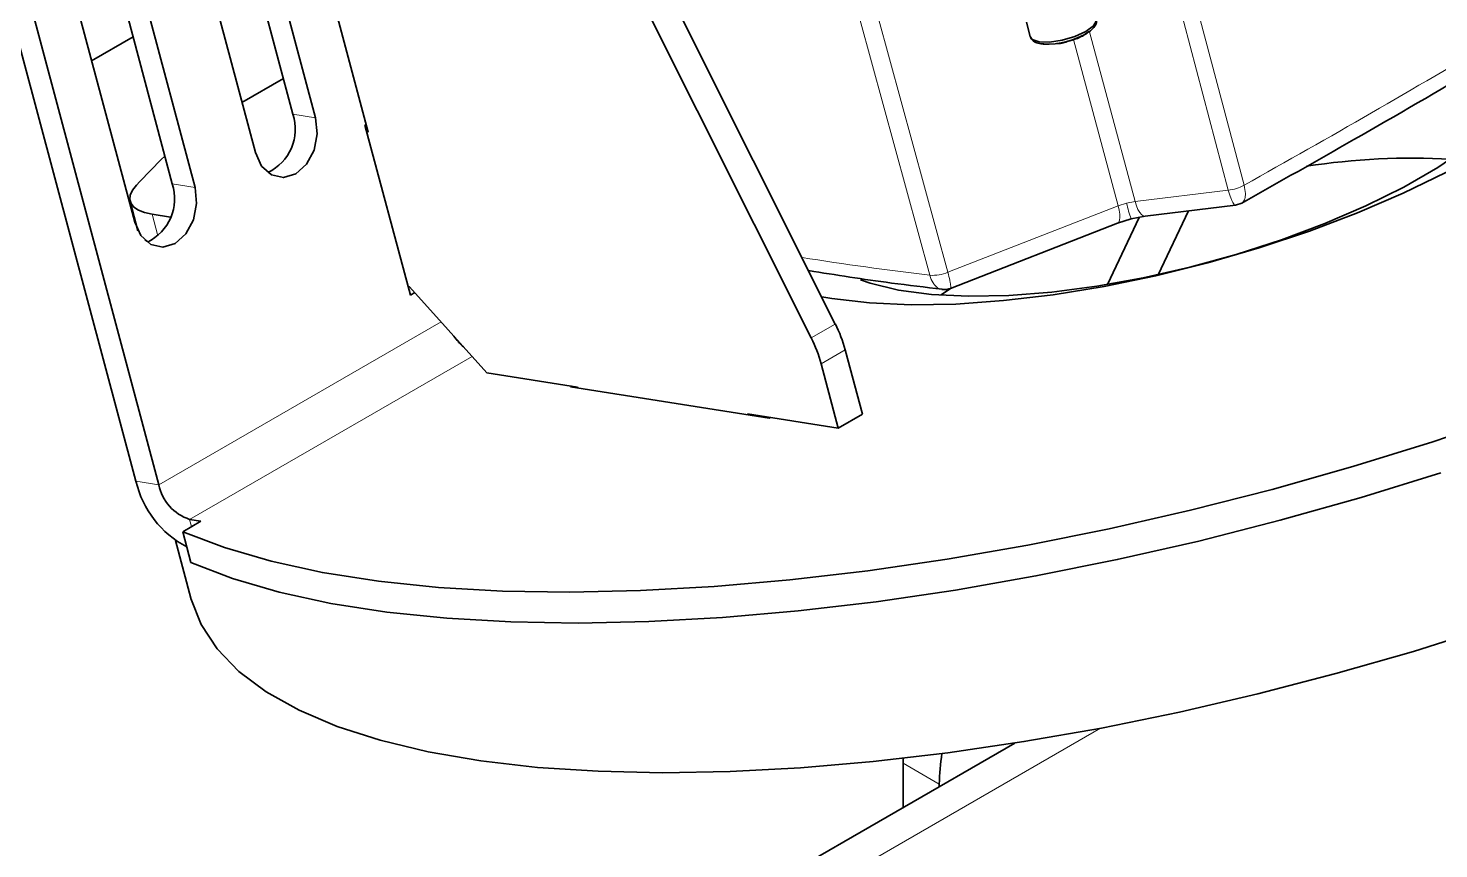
# Paper-space layout 'Blatt1' of a CAD drawing. Header units: millimetres. Extents: x 0 to 1189, y 0 to 841.
# Drawn here: x 835.61 to 852.14, y 634.1 to 643.73 of the extents above; entities that cross this region are included whole.
import ezdxf

# ---------------------------------------------------------------- set-up
doc = ezdxf.new("R2010")
doc.units = ezdxf.units.MM

psp = doc.layouts.new('Blatt1')

# ---------------------------------------------------------------- linework, layer by layer
at = {"color": 7, "linetype": 'Continuous', "lineweight": 35}
for p, q in [((838.379, 653.62), (845.069, 640.258)), ((838.096, 653.457), (844.787, 640.095)), ((836.872, 638.413), (833.341, 651.654)), ((837.138, 638.371), (833.607, 651.612)), ((838.744, 645.697), (839.594, 642.51)), ((838.712, 642.719), (838.049, 645.205)), ((838.978, 642.677), (838.297, 645.231)), ((837.509, 645.128), (838.271, 642.269)), ((836.094, 644.311), (836.857, 641.453)), ((837.298, 641.903), (836.635, 644.389)), ((837.564, 641.861), (836.883, 644.414)), ((847.309, 643.798), (847.354, 643.629)), ((836.352, 643.345), (836.839, 643.626)), ((838.114, 642.858), (838.6, 643.139)), ((839.556, 642.592), (839.57, 642.6)), ((840.088, 640.597), (839.556, 642.592)), ((839.577, 642.512), (839.594, 642.51)), ((836.803, 641.697), (836.895, 641.353)), ((849.761, 641.653), (849.835, 641.677)), ((837.277, 641.513), (837.062, 641.547)), ((848.631, 641.509), (848.26, 640.722)), ((848.538, 641.492), (848.702, 641.523)), ((848.702, 641.523), (849.761, 641.653)), ((849.207, 641.585), (848.854, 640.837)), ((846.418, 640.676), (848.377, 641.44)), ((848.377, 641.44), (848.538, 641.492)), ((840.061, 640.699), (840.078, 640.696)), ((840.078, 640.696), (840.984, 639.685)), ((846.309, 640.602), (846.431, 640.681)), ((840.139, 640.627), (840.088, 640.597)), ((844.911, 640.576), (845.028, 640.556)), ((840.659, 640.047), (840.65, 640.049)), ((845.185, 639.955), (845.386, 639.201)), ((840.984, 639.685), (842.047, 639.518)), ((844.902, 639.792), (845.104, 639.038)), ((841.966, 639.52), (841.981, 639.528)), ((844.292, 639.155), (841.966, 639.52)), ((842.05, 639.507), (842.047, 639.518)), ((844.04, 639.205), (845.104, 639.038)), ((844.043, 639.194), (844.04, 639.205)), ((845.386, 639.201), (845.104, 639.038)), ((844.306, 639.163), (844.292, 639.155)), ((837.42, 637.822), (837.633, 637.946)), ((837.633, 637.946), (837.5, 637.966)), ((837.335, 637.72), (837.516, 637.041)), ((837.516, 637.459), (837.42, 637.822)), ((847.172, 635.342), (832.801, 627.046)), ((845.864, 635.107), (845.865, 635.163)), ((845.864, 635.107), (845.864, 634.587)), ((846.288, 634.862), (846.288, 634.832))]:
    psp.add_line(p, q, dxfattribs=at)
at = {"color": 8, "linetype": 'Continuous', "lineweight": 18}
for p, q in [((849.675, 641.828), (848.88, 644.842)), ((849.065, 644.9), (849.86, 641.886)), ((846.176, 640.83), (845.355, 643.836)), ((845.566, 643.871), (846.388, 640.865)), ((848.05, 643.685), (848.582, 641.694)), ((848.384, 641.644), (847.862, 643.595)), ((838.712, 642.719), (838.978, 642.677)), ((837.298, 641.903), (837.564, 641.861)), ((849.675, 641.828), (848.582, 641.694)), ((848.482, 641.675), (848.384, 641.644)), ((848.582, 641.694), (848.482, 641.675)), ((837.062, 641.547), (837.13, 641.292)), ((848.384, 641.644), (846.388, 640.865)), ((840.448, 640.282), (837.138, 638.371)), ((844.787, 640.095), (845.069, 640.258)), ((837.5, 637.966), (840.811, 639.878)), ((845.185, 639.955), (844.902, 639.792)), ((837.138, 638.371), (836.872, 638.413)), ((837.5, 637.966), (837.523, 637.882)), ((832.801, 626.64), (848.178, 635.518)), ((846.288, 634.862), (845.864, 635.107))]:
    psp.add_line(p, q, dxfattribs=at)
at = {"color": 7, "linetype": 'Continuous', "lineweight": 35, "flags": 128}
for points in [[(847.354, 643.629), (847.378, 643.597), (847.458, 643.569), (847.581, 643.565), (847.729, 643.587), (847.878, 643.631), (848.006, 643.69), (848.094, 643.756), (848.129, 643.818), (848.127, 643.835)], [(838.271, 642.269), (838.344, 642.111), (838.46, 642.008), (838.601, 641.976), (838.745, 642.02), (838.871, 642.133), (838.96, 642.297), (838.997, 642.488), (838.978, 642.677)], [(845.028, 640.556), (845.47, 640.505), (845.957, 640.484), (846.482, 640.493), (847.039, 640.533), (847.621, 640.602), (848.22, 640.699), (848.827, 640.825), (849.436, 640.975), (850.038, 641.15), (850.626, 641.346), (851.191, 641.561), (851.726, 641.793), (852.225, 642.037), (852.681, 642.291), (852.903, 642.429)], [(852.478, 642.331), (852.131, 642.095), (851.732, 641.865), (851.289, 641.644), (850.808, 641.436), (850.298, 641.245), (849.767, 641.073), (849.223, 640.924), (848.676, 640.8), (848.135, 640.702), (847.608, 640.633), (847.104, 640.594), (846.631, 640.585), (846.198, 640.606), (845.81, 640.657), (845.476, 640.738), (845.364, 640.776)], [(836.877, 641.887), (836.831, 641.828), (836.805, 641.771), (836.799, 641.718), (836.814, 641.67), (836.848, 641.628), (836.902, 641.593), (836.973, 641.566), (837.062, 641.547)], [(836.857, 641.453), (836.93, 641.295), (837.046, 641.192), (837.187, 641.16), (837.331, 641.204), (837.457, 641.316), (837.546, 641.481), (837.583, 641.672), (837.564, 641.861)], [(837.017, 641.222), (836.998, 641.231), (836.974, 641.244)], [(837.42, 637.822), (837.908, 637.635), (838.455, 637.475), (839.058, 637.343), (839.714, 637.241), (840.418, 637.168), (841.168, 637.126), (841.959, 637.113), (842.787, 637.131), (843.648, 637.179), (844.537, 637.257), (845.45, 637.364), (846.38, 637.501), (847.325, 637.665), (848.277, 637.857), (849.233, 638.076), (850.188, 638.319), (851.136, 638.587), (852.072, 638.877), (852.991, 639.188)], [(837.516, 637.459), (838.005, 637.272), (838.552, 637.112), (839.155, 636.981), (839.811, 636.878), (840.515, 636.806), (841.265, 636.763), (842.056, 636.75), (842.884, 636.768), (843.745, 636.816), (844.634, 636.894), (845.546, 637.001), (846.477, 637.138), (847.421, 637.303), (848.374, 637.495), (849.33, 637.713), (850.285, 637.957), (851.232, 638.224), (852.168, 638.514)], [(852.739, 636.701), (851.844, 636.418), (850.936, 636.157), (850.021, 635.919), (849.103, 635.706), (848.187, 635.519), (847.28, 635.36), (846.387, 635.228), (845.511, 635.125), (844.659, 635.052), (843.835, 635.008), (843.044, 634.995), (842.291, 635.012), (841.58, 635.058), (840.914, 635.135), (840.298, 635.241), (839.736, 635.376), (839.23, 635.538), (838.783, 635.728), (838.398, 635.944), (838.077, 636.184), (837.823, 636.448), (837.635, 636.734), (837.516, 637.04), (837.516, 637.041)]]:
    psp.add_lwpolyline(points, dxfattribs=at)
at = {"color": 8, "linetype": 'Continuous', "lineweight": 18, "flags": 128}
for points in [[(848.582, 641.694), (848.598, 641.644), (848.616, 641.601), (848.637, 641.567), (848.658, 641.541), (848.679, 641.526), (848.7, 641.523), (848.702, 641.523)], [(848.377, 641.44), (848.378, 641.441), (848.391, 641.453), (848.4, 641.476), (848.403, 641.507), (848.402, 641.547), (848.395, 641.593), (848.384, 641.644)]]:
    psp.add_lwpolyline(points, dxfattribs=at)
at = {"color": 7, "linetype": 'Continuous', "lineweight": 35}
for centre, radius, start, end in [((847.555, 644.429), 0.888, 266.8577, 302.9714), ((838.17, 642.546), 0.569, 295.9736, 17.7311), ((842.644, 636.574), 7.841, 133.8531, 137.342), ((851.833, 634.079), 8.125, 86.8419, 98.7894), ((836.756, 641.729), 0.569, 295.9736, 17.7311), ((843.639, 639.537), 1.602, 15.1322, 26.7465), ((841.102, 640.453), 0.606, 213.8104, 229.9261), ((843.356, 639.374), 1.602, 15.1322, 26.7465), ((838.018, 638.685), 1.178, 193.3476, 242.1234), ((837.673, 638.486), 0.547, 192.0987, 251.6377), ((848.487, 634.852), 2.199, 170.3786, 179.7359)]:
    psp.add_arc(centre, radius, start, end, dxfattribs=at)
at = {"color": 8, "linetype": 'Continuous', "lineweight": 18}
for centre, radius, start, end in [((788.153, 752.212), 126.41, 299.21875, 300.77588), ((849.619, 642.329), 0.504, 276.3268, 298.5347), ((849.758, 641.964), 1.308, 192.783, 201.1761), ((850.591, 677.872), 37.304, 260.8804, 263.2039), ((846.21, 641.284), 0.455, 265.8288, 293.0288)]:
    psp.add_arc(centre, radius, start, end, dxfattribs=at)
at = {"color": 7, "linetype": 'Continuous', "lineweight": 35}
for points, knots in [([(848.031, 643.679), (848.032, 643.68), (848.052, 643.692), (848.082, 643.718), (848.116, 643.759), (848.135, 643.799), (848.127, 643.822), (848.125, 643.828)], [0, 0, 0, 0, 0.007448, 0.289891, 0.580199, 0.879595, 1, 1, 1, 1]), ([(847.786, 643.572), (847.827, 643.583), (847.909, 643.605), (847.992, 643.649), (848.031, 643.68), (848.036, 643.684)], [0, 0, 0, 0, 0.45769, 0.927114, 1, 1, 1, 1]), ([(847.358, 643.63), (847.36, 643.621), (847.366, 643.589), (847.413, 643.562), (847.464, 643.546), (847.5, 643.544), (847.513, 643.543)], [0, 0, 0, 0, 0.156009, 0.544877, 0.841265, 1, 1, 1, 1]), ([(847.663, 643.549), (847.683, 643.549), (847.726, 643.549), (847.766, 643.564), (847.786, 643.572)], [0, 0, 0, 0, 0.487106, 1, 1, 1, 1]), ([(849.833, 641.677), (850.273, 641.925), (851.218, 642.458), (852.189, 643.022), (852.713, 643.338), (852.758, 643.366)], [0, 0, 0, 0, 0.44275, 0.951731, 1, 1, 1, 1]), ([(844.756, 640.885), (845.076, 640.834), (845.584, 640.753), (846.122, 640.69), (846.321, 640.667)], [0, 0, 0, 0, 0.6291342, 1, 1, 1, 1]), ([(846.318, 640.663), (846.338, 640.663), (846.373, 640.661), (846.405, 640.672), (846.419, 640.676)], [0, 0, 0, 0, 0.564759, 1, 1, 1, 1])]:
    psp.add_open_spline(points, degree=3, knots=knots, dxfattribs=at)
at = {"color": 8, "linetype": 'Continuous', "lineweight": 18}
for points, knots in [([(849.761, 641.653), (849.761, 641.653), (849.755, 641.645), (849.74, 641.664), (849.72, 641.698), (849.699, 641.746), (849.684, 641.795), (849.675, 641.828)], [0, 0, 0, 0, 0.006363, 0.336391, 0.510383, 0.679119, 1, 1, 1, 1]), ([(849.86, 641.886), (849.867, 641.852), (849.877, 641.801), (849.874, 641.747), (849.864, 641.702), (849.845, 641.688), (849.834, 641.678)], [0, 0, 0, 0, 0.3342996, 0.5100701, 0.6913034, 1, 1, 1, 1]), ([(846.388, 640.865), (846.396, 640.832), (846.409, 640.782), (846.418, 640.731), (846.423, 640.694), (846.424, 640.671), (846.418, 640.677), (846.418, 640.677)], [0, 0, 0, 0, 0.318069, 0.485535, 0.658435, 0.985733, 1, 1, 1, 1]), ([(846.319, 640.668), (846.304, 640.67), (846.277, 640.673), (846.243, 640.703), (846.206, 640.748), (846.188, 640.797), (846.176, 640.83)], [0, 0, 0, 0, 0.253794, 0.449684, 0.639454, 1, 1, 1, 1])]:
    psp.add_open_spline(points, degree=3, knots=knots, dxfattribs=at)

doc.saveas('drawing.dxf')
